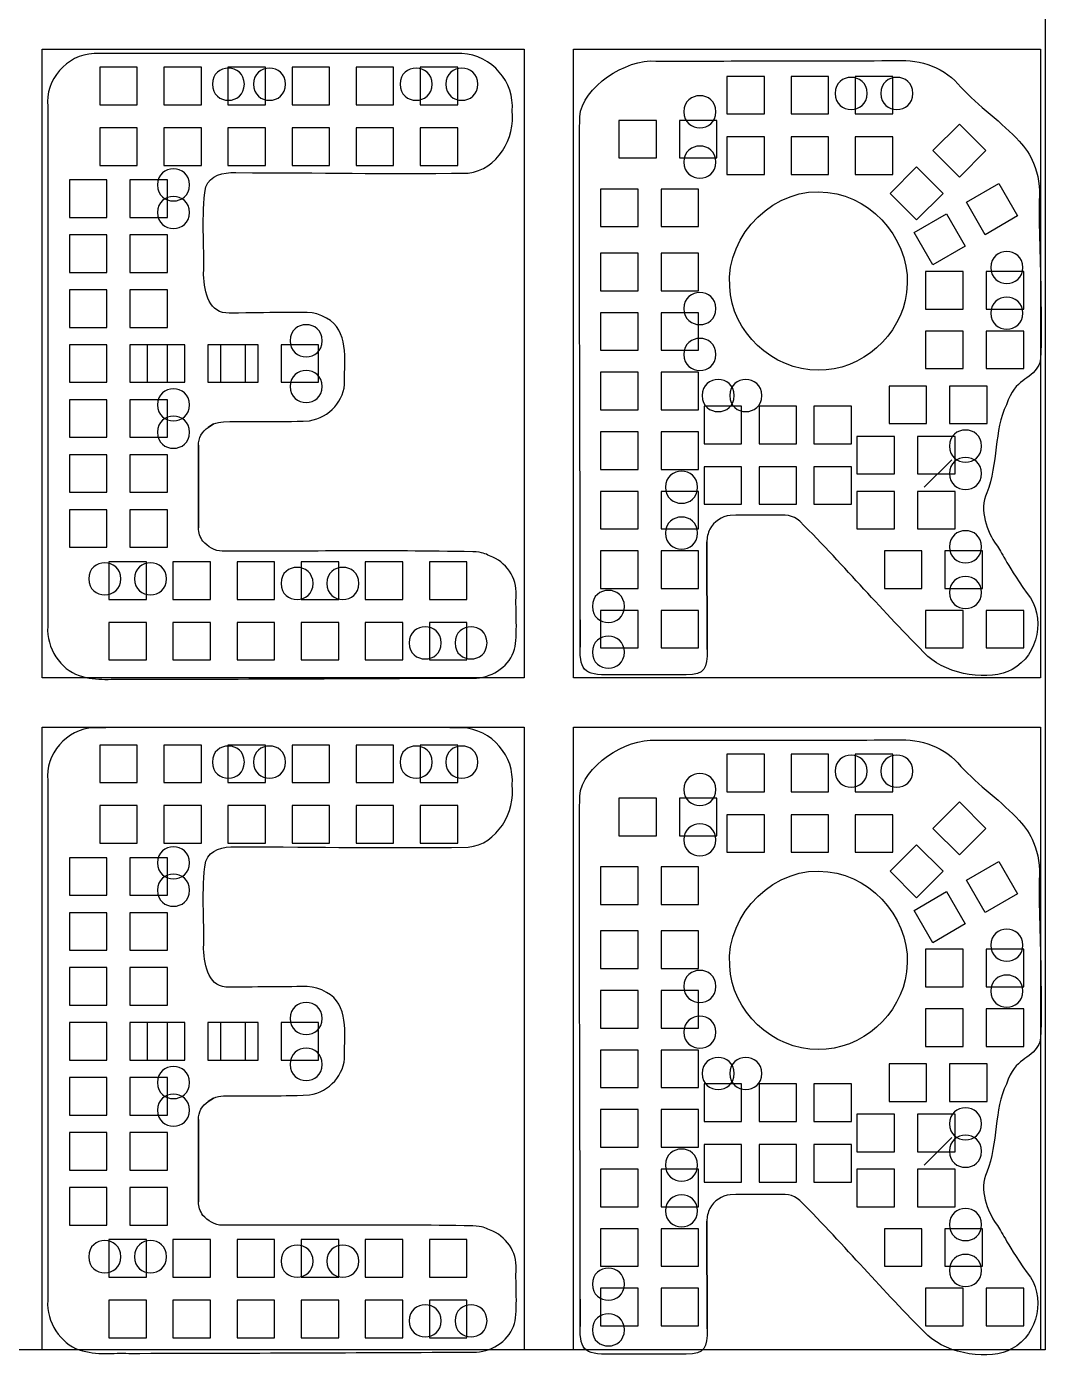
# Model space of a CAD drawing. Extents: x 0 to 1, y 276.29 to 277.32.
# Drawn here: x 0.606 to 0.998, y 276.291 to 276.805 of the extents above; entities that cross this region are included whole.
import ezdxf

# ---------------------------------------------------------------- set-up
doc = ezdxf.new("R2010")
doc.units = 0
for name, color, linetype in [('BoardOutline', 7, 'CONTINUOUS'), ('Letters', 7, 'CONTINUOUS'), ('Outline', 7, 'CONTINUOUS'), ('Soldermask', 7, 'CONTINUOUS')]:
    doc.layers.add(name, color=color, linetype=linetype)

msp = doc.modelspace()

# ---------------------------------------------------------------- linework, layer by layer
at = {"layer": 'BoardOutline', "color": 7}
msp.add_lwpolyline([(0.997937, 276.295556), (0, 276.295556), (0, 277.318611), (0.997937, 277.318611), (0.997937, 276.295556), (0.997937, 276.295556)], close=True, dxfattribs=at)
at = {"layer": 'Letters', "color": 7}
for points in [[(0.876413, 276.705136), (0.876413, 276.705136)], [(0.675513, 276.650857), (0.677486, 276.652175)], [(0.671707, 276.612212), (0.671706, 276.643944)], [(0.86757, 276.606701), (0.867706, 276.565273)], [(0.818764, 276.566186), (0.818765, 276.576722)], [(0.644866, 276.553835), (0.644866, 276.553835)], [(0.876413, 276.443516), (0.876413, 276.443516)], [(0.675513, 276.391222), (0.677486, 276.392549)], [(0.671707, 276.352576), (0.671706, 276.384308)], [(0.86757, 276.345083), (0.867706, 276.303654)], [(0.818764, 276.304568), (0.818765, 276.315102)], [(0.644866, 276.294191), (0.644866, 276.294212)]]:
    msp.add_lwpolyline(points, close=True, dxfattribs=at)
for points in [[(0.631532, 276.794821), (0.620753, 276.794429), (0.612597, 276.78442), (0.613676, 276.774474)], [(0.773186, 276.794821), (0.724216, 276.794924), (0.680502, 276.794924), (0.631532, 276.794821)], [(0.792569, 276.772816), (0.793633, 276.783556), (0.78483, 276.794362), (0.773186, 276.794821)], [(0.818594, 276.770473), (0.819636, 276.782017), (0.836333, 276.792728), (0.847966, 276.791941)], [(0.847966, 276.791941), (0.878904, 276.791945), (0.909843, 276.79195), (0.940769, 276.792108)], [(0.940769, 276.792108), (0.950002, 276.792644), (0.959627, 276.789311), (0.96547, 276.781854)], [(0.96547, 276.781854), (0.971771, 276.774905), (0.98172, 276.76801), (0.987967, 276.761026)], [(0.613676, 276.774474), (0.613676, 276.707731), (0.613676, 276.640988), (0.613676, 276.574206)], [(0.775685, 276.748789), (0.786812, 276.749932), (0.793959, 276.762457), (0.792569, 276.772816)], [(0.818765, 276.576722), (0.818832, 276.640419), (0.818357, 276.706783), (0.818594, 276.770473)], [(0.987967, 276.761026), (0.990126, 276.758483), (0.992236, 276.755807), (0.993397, 276.752643)], [(0.993397, 276.752643), (0.995252, 276.748176), (0.996118, 276.743273), (0.995551, 276.738095)], [(0.674547, 276.743454), (0.676305, 276.747883), (0.681092, 276.749155), (0.686097, 276.748947)], [(0.686097, 276.748947), (0.721238, 276.748926), (0.740553, 276.748377), (0.775685, 276.748789)], [(0.673717, 276.709669), (0.674183, 276.721428), (0.672664, 276.73184), (0.674547, 276.743454)], [(0.876413, 276.705136), (0.87483, 276.725162), (0.894135, 276.744178), (0.914249, 276.741294)], [(0.914249, 276.741294), (0.932485, 276.739429), (0.947227, 276.721023), (0.9445, 276.702773)], [(0.995551, 276.738095), (0.995492, 276.717877), (0.997622, 276.677142), (0.995472, 276.67482)], [(0.683629, 276.694888), (0.675877, 276.694524), (0.674115, 276.702629), (0.673717, 276.709669)], [(0.910445, 276.672879), (0.893026, 276.672722), (0.877057, 276.687655), (0.876413, 276.705136)], [(0.9445, 276.702773), (0.942539, 276.686272), (0.927154, 276.67251), (0.910445, 276.672879)], [(0.705589, 276.69507), (0.695199, 276.69507), (0.694021, 276.694874), (0.683629, 276.694888)], [(0.721103, 276.692883), (0.716189, 276.695988), (0.711174, 276.694932), (0.705589, 276.69507)], [(0.728046, 276.668735), (0.727879, 276.676667), (0.729768, 276.688409), (0.721103, 276.692883)], [(0.995472, 276.67482), (0.991821, 276.668223), (0.98671, 276.670375), (0.982984, 276.659548)], [(0.714575, 276.653392), (0.722231, 276.654625), (0.72815, 276.661189), (0.728046, 276.668735)], [(0.982984, 276.659548), (0.978172, 276.649838), (0.979785, 276.63689), (0.975451, 276.625602)], [(0.677486, 276.652175), (0.678736, 276.652621), (0.680065, 276.652841), (0.681399, 276.652999)], [(0.681399, 276.652999), (0.695001, 276.653284), (0.700997, 276.652745), (0.714575, 276.653392)], [(0.671706, 276.643944), (0.671797, 276.646608), (0.673032, 276.649413), (0.675513, 276.650857)], [(0.975451, 276.625602), (0.972322, 276.619082), (0.975686, 276.610467), (0.979058, 276.605699)], [(0.876573, 276.616942), (0.873279, 276.616606), (0.870316, 276.614566), (0.868755, 276.611652)], [(0.893948, 276.617037), (0.888158, 276.616976), (0.882356, 276.617161), (0.876573, 276.616942)], [(0.903393, 276.614666), (0.900968, 276.617254), (0.897207, 276.617116), (0.893948, 276.617037)], [(0.673434, 276.607001), (0.672387, 276.608516), (0.671726, 276.610276), (0.671707, 276.612212)], [(0.952775, 276.562662), (0.934736, 276.580417), (0.921485, 276.596682), (0.903393, 276.614666)], [(0.680928, 276.603161), (0.677906, 276.603146), (0.675365, 276.604982), (0.673434, 276.607001)], [(0.868755, 276.611652), (0.867914, 276.610162), (0.867657, 276.608348), (0.86757, 276.606701)], [(0.777455, 276.602964), (0.741489, 276.603545), (0.71689, 276.603097), (0.680928, 276.603161)], [(0.783919, 276.601372), (0.78198, 276.602272), (0.781371, 276.602687), (0.777455, 276.602964)], [(0.979058, 276.605699), (0.981598, 276.602216), (0.981943, 276.599948), (0.990959, 276.586884)], [(0.794115, 276.586371), (0.794451, 276.592742), (0.790302, 276.599208), (0.783919, 276.601372)], [(0.793477, 276.565372), (0.79482, 276.570551), (0.793818, 276.581085), (0.794115, 276.586371)], [(0.990959, 276.586884), (0.998363, 276.578097), (0.995455, 276.563137), (0.985209, 276.557639)], [(0.613676, 276.574206), (0.613044, 276.5659), (0.618717, 276.557605), (0.625717, 276.555246)], [(0.833069, 276.555552), (0.82044, 276.555157), (0.818716, 276.556512), (0.818764, 276.566186)], [(0.778821, 276.554286), (0.785476, 276.554766), (0.791739, 276.559146), (0.793477, 276.565372)], [(0.867706, 276.565273), (0.867742, 276.557935), (0.867006, 276.555618), (0.859624, 276.555508)], [(0.985209, 276.557639), (0.976671, 276.552768), (0.960515, 276.555578), (0.952775, 276.562662)], [(0.625717, 276.555246), (0.632717, 276.552875), (0.63897, 276.554202), (0.644866, 276.553835)], [(0.859624, 276.555508), (0.859246, 276.555495), (0.836808, 276.555597), (0.833069, 276.555552)], [(0.644866, 276.553835), (0.690758, 276.553868), (0.73293, 276.554145), (0.778821, 276.554286)], [(0.631532, 276.535176), (0.620753, 276.534781), (0.612597, 276.524773), (0.613676, 276.51483)], [(0.773186, 276.535176), (0.724216, 276.535278), (0.680502, 276.535278), (0.631532, 276.535176)], [(0.792569, 276.513171), (0.793633, 276.523912), (0.78483, 276.534716), (0.773186, 276.535176)], [(0.818594, 276.508853), (0.819636, 276.520396), (0.836333, 276.531109), (0.847966, 276.530319)], [(0.847966, 276.530319), (0.878904, 276.530324), (0.909843, 276.530328), (0.940769, 276.530486)], [(0.940769, 276.530486), (0.950002, 276.531023), (0.959627, 276.527692), (0.96547, 276.520233)], [(0.96547, 276.520233), (0.971771, 276.513285), (0.98172, 276.50639), (0.987967, 276.499405)], [(0.613676, 276.51483), (0.613676, 276.448087), (0.613676, 276.381344), (0.613676, 276.314562)], [(0.775685, 276.489145), (0.786812, 276.490274), (0.793959, 276.502813), (0.792569, 276.513171)], [(0.818765, 276.315102), (0.818832, 276.378798), (0.818358, 276.445162), (0.818594, 276.508853)], [(0.987967, 276.499405), (0.990126, 276.496865), (0.992236, 276.494187), (0.993397, 276.491023)], [(0.674547, 276.483809), (0.676305, 276.488237), (0.681092, 276.489509), (0.686097, 276.489303)], [(0.686097, 276.489303), (0.721238, 276.489282), (0.740553, 276.488739), (0.775685, 276.489145)], [(0.993397, 276.491023), (0.995252, 276.486556), (0.996118, 276.481653), (0.995551, 276.476475)], [(0.673717, 276.450024), (0.674183, 276.461784), (0.672664, 276.472196), (0.674547, 276.483809)], [(0.876413, 276.443516), (0.87483, 276.463542), (0.894135, 276.482558), (0.914249, 276.479674)], [(0.914249, 276.479674), (0.932485, 276.477811), (0.947227, 276.459402), (0.9445, 276.441153)], [(0.995551, 276.476475), (0.995492, 276.456256), (0.997622, 276.415521), (0.995472, 276.413199)], [(0.683629, 276.435244), (0.675877, 276.434877), (0.674115, 276.442986), (0.673717, 276.450024)], [(0.910445, 276.411258), (0.893026, 276.411102), (0.877057, 276.426036), (0.876413, 276.443516)], [(0.9445, 276.441153), (0.942539, 276.424651), (0.927154, 276.41089), (0.910445, 276.411258)], [(0.705589, 276.435427), (0.695199, 276.435427), (0.694021, 276.435231), (0.683629, 276.435244)], [(0.721103, 276.433254), (0.716189, 276.436358), (0.711174, 276.435314), (0.705589, 276.435427)], [(0.728046, 276.409107), (0.727879, 276.41704), (0.729768, 276.428781), (0.721103, 276.433254)], [(0.995472, 276.413199), (0.991821, 276.406603), (0.98671, 276.408754), (0.982984, 276.397928)], [(0.714575, 276.393762), (0.722231, 276.395004), (0.72815, 276.40156), (0.728046, 276.409107)], [(0.982984, 276.397928), (0.978172, 276.388219), (0.979785, 276.375271), (0.975451, 276.363982)], [(0.671706, 276.384308), (0.671797, 276.386961), (0.673032, 276.389777), (0.675513, 276.391222)], [(0.677486, 276.392549), (0.678736, 276.393), (0.680065, 276.393226), (0.681399, 276.393367)], [(0.681399, 276.393367), (0.695001, 276.39365), (0.700997, 276.393113), (0.714575, 276.393762)], [(0.975451, 276.363982), (0.972322, 276.357462), (0.975686, 276.348846), (0.979058, 276.344079)], [(0.876573, 276.355322), (0.873279, 276.354984), (0.870316, 276.352952), (0.868755, 276.350033)], [(0.893948, 276.355417), (0.888158, 276.355356), (0.882356, 276.355541), (0.876573, 276.355322)], [(0.903393, 276.353046), (0.900968, 276.355643), (0.897207, 276.355502), (0.893948, 276.355417)], [(0.673434, 276.347366), (0.672387, 276.34889), (0.671726, 276.350643), (0.671707, 276.352576)], [(0.868755, 276.350033), (0.867914, 276.348538), (0.867657, 276.346729), (0.86757, 276.345083)], [(0.952775, 276.301042), (0.934736, 276.318797), (0.921485, 276.335062), (0.903393, 276.353046)], [(0.680928, 276.343528), (0.677906, 276.343512), (0.675365, 276.345334), (0.673434, 276.347366)], [(0.777455, 276.34333), (0.741489, 276.343923), (0.71689, 276.343463), (0.680928, 276.343528)], [(0.783919, 276.34175), (0.78198, 276.342653), (0.781371, 276.343076), (0.777455, 276.34333)], [(0.794115, 276.32675), (0.794451, 276.333119), (0.790302, 276.339585), (0.783919, 276.34175)], [(0.979058, 276.344079), (0.981598, 276.340597), (0.981943, 276.338328), (0.990959, 276.325264)], [(0.793477, 276.305749), (0.79482, 276.310928), (0.793818, 276.321464), (0.794115, 276.32675)], [(0.990959, 276.325264), (0.998363, 276.316478), (0.995455, 276.301517), (0.985209, 276.296019)], [(0.613676, 276.314562), (0.613044, 276.306256), (0.618717, 276.297961), (0.625717, 276.295602)], [(0.778821, 276.294664), (0.785476, 276.295144), (0.791739, 276.299524), (0.793477, 276.305749)], [(0.833069, 276.293934), (0.82044, 276.293539), (0.818716, 276.294894), (0.818764, 276.304568)], [(0.867706, 276.303654), (0.867742, 276.296317), (0.867006, 276.294), (0.859624, 276.29389)], [(0.985209, 276.296019), (0.976671, 276.291148), (0.960515, 276.293958), (0.952775, 276.301042)], [(0.625717, 276.295602), (0.632717, 276.293231), (0.63897, 276.294558), (0.644866, 276.294191)], [(0.644866, 276.294212), (0.690758, 276.294245), (0.73293, 276.294523), (0.778821, 276.294664)], [(0.859624, 276.29389), (0.859246, 276.293877), (0.836808, 276.293979), (0.833069, 276.293934)]]:
    msp.add_open_spline(points, degree=3, dxfattribs=at)
at = {"layer": 'Outline', "color": 7}
for points in [[(0.797272, 276.554351), (0.611573, 276.554351), (0.611573, 276.796503), (0.797272, 276.796503), (0.797272, 276.554351), (0.797272, 276.554351)], [(0.996107, 276.554351), (0.816181, 276.554351), (0.816181, 276.796503), (0.996107, 276.796503), (0.996107, 276.554351), (0.996107, 276.554351)], [(0.797272, 276.295556), (0.611573, 276.295556), (0.611573, 276.535442), (0.797272, 276.535442), (0.797272, 276.295556), (0.797272, 276.295556)], [(0.996107, 276.295556), (0.816181, 276.295556), (0.816181, 276.535442), (0.996107, 276.535442), (0.996107, 276.295556), (0.996107, 276.295556)]]:
    msp.add_lwpolyline(points, close=True, dxfattribs=at)
at = {"layer": 'Soldermask', "color": 1}
for points in [[(0.611573, 276.554351), (0.611573, 276.796488), (0.797272, 276.796488), (0.797272, 276.554351), (0.611573, 276.554351)], [(0.816181, 276.554351), (0.816181, 276.796488), (0.996107, 276.796488), (0.996107, 276.554351), (0.816181, 276.554351)], [(0.951367, 276.627785), (0.961947, 276.638366)], [(0.611573, 276.295556), (0.611573, 276.535441), (0.797272, 276.535441), (0.797272, 276.295556), (0.611573, 276.295556)], [(0.816181, 276.295556), (0.816181, 276.535441), (0.996107, 276.535441), (0.996107, 276.295556), (0.816181, 276.295556)], [(0.951367, 276.366724), (0.961947, 276.377304)]]:
    msp.add_lwpolyline(points, dxfattribs=at)
at = {"layer": 'Soldermask', "color": 7}
for points in [[(0.633699, 276.775097), (0.648153, 276.775097), (0.648153, 276.789552), (0.633699, 276.789552), (0.633699, 276.775097)], [(0.658396, 276.775097), (0.67285, 276.775097), (0.67285, 276.789552), (0.658396, 276.789552), (0.658396, 276.775097)], [(0.683094, 276.775097), (0.697548, 276.775097), (0.697548, 276.789552), (0.683094, 276.789552), (0.683094, 276.775097)], [(0.707791, 276.775097), (0.722245, 276.775097), (0.722245, 276.789552), (0.707791, 276.789552), (0.707791, 276.775097)], [(0.732473, 276.775097), (0.746927, 276.775097), (0.746927, 276.789552), (0.732473, 276.789552), (0.732473, 276.775097)], [(0.757171, 276.775097), (0.771625, 276.775097), (0.771625, 276.789552), (0.757171, 276.789552), (0.757171, 276.775097)], [(0.875345, 276.771576), (0.889799, 276.771576), (0.889799, 276.78603), (0.875345, 276.78603), (0.875345, 276.771576)], [(0.900027, 276.771576), (0.914482, 276.771576), (0.914482, 276.78603), (0.900027, 276.78603), (0.900027, 276.771576)], [(0.924725, 276.771576), (0.939179, 276.771576), (0.939179, 276.78603), (0.924725, 276.78603), (0.924725, 276.771576)], [(0.633699, 276.751763), (0.648153, 276.751763), (0.648153, 276.766217), (0.633699, 276.766217), (0.633699, 276.751763)], [(0.658396, 276.751763), (0.67285, 276.751763), (0.67285, 276.766217), (0.658396, 276.766217), (0.658396, 276.751763)], [(0.683094, 276.751763), (0.697548, 276.751763), (0.697548, 276.766217), (0.683094, 276.766217), (0.683094, 276.751763)], [(0.707791, 276.751763), (0.722245, 276.751763), (0.722245, 276.766217), (0.707791, 276.766217), (0.707791, 276.751763)], [(0.732473, 276.751763), (0.746927, 276.751763), (0.746927, 276.766217), (0.732473, 276.766217), (0.732473, 276.751763)], [(0.757171, 276.751763), (0.771625, 276.751763), (0.771625, 276.766217), (0.757171, 276.766217), (0.757171, 276.751763)], [(0.833683, 276.754611), (0.848137, 276.754611), (0.848137, 276.769065), (0.833683, 276.769065), (0.833683, 276.754611)], [(0.857017, 276.754611), (0.871471, 276.754611), (0.871471, 276.769065), (0.857017, 276.769065), (0.857017, 276.754611)], [(0.964887, 276.747215), (0.954674, 276.757428), (0.964887, 276.767656), (0.9751, 276.757428), (0.964887, 276.747215)], [(0.875345, 276.748226), (0.889799, 276.748226), (0.889799, 276.76268), (0.875345, 276.76268), (0.875345, 276.748226)], [(0.900027, 276.748226), (0.914482, 276.748226), (0.914482, 276.76268), (0.900027, 276.76268), (0.900027, 276.748226)], [(0.924725, 276.748226), (0.939179, 276.748226), (0.939179, 276.76268), (0.924725, 276.76268), (0.924725, 276.748226)], [(0.948412, 276.73074), (0.938184, 276.740953), (0.948412, 276.751166), (0.958625, 276.740953), (0.948412, 276.73074)], [(0.622016, 276.731689), (0.63647, 276.731689), (0.63647, 276.746143), (0.622016, 276.746143), (0.622016, 276.731689)], [(0.645351, 276.731689), (0.659805, 276.731689), (0.659805, 276.746143), (0.645351, 276.746143), (0.645351, 276.731689)], [(0.826624, 276.728168), (0.841078, 276.728168), (0.841078, 276.742622), (0.826624, 276.742622), (0.826624, 276.728168)], [(0.849974, 276.728168), (0.864428, 276.728168), (0.864428, 276.742622), (0.849974, 276.742622), (0.849974, 276.728168)], [(0.974855, 276.725059), (0.967628, 276.737538), (0.980107, 276.744765), (0.987319, 276.732286), (0.974855, 276.725059)], [(0.954644, 276.713407), (0.947417, 276.725886), (0.959896, 276.733113), (0.967123, 276.720634), (0.954644, 276.713407)], [(0.622016, 276.710529), (0.63647, 276.710529), (0.63647, 276.724983), (0.622016, 276.724983), (0.622016, 276.710529)], [(0.645351, 276.710529), (0.659805, 276.710529), (0.659805, 276.724983), (0.645351, 276.724983), (0.645351, 276.710529)], [(0.826624, 276.70347), (0.841078, 276.70347), (0.841078, 276.717924), (0.826624, 276.717924), (0.826624, 276.70347)], [(0.849974, 276.70347), (0.864428, 276.70347), (0.864428, 276.717924), (0.849974, 276.717924), (0.849974, 276.70347)], [(0.951872, 276.696411), (0.966326, 276.696411), (0.966326, 276.710866), (0.951872, 276.710866), (0.951872, 276.696411)], [(0.975222, 276.696411), (0.989677, 276.696411), (0.989677, 276.710866), (0.975222, 276.710866), (0.975222, 276.696411)], [(0.622016, 276.689368), (0.63647, 276.689368), (0.63647, 276.703822), (0.622016, 276.703822), (0.622016, 276.689368)], [(0.645351, 276.689368), (0.659805, 276.689368), (0.659805, 276.703822), (0.645351, 276.703822), (0.645351, 276.689368)], [(0.826624, 276.680533), (0.841078, 276.680533), (0.841078, 276.694988), (0.826624, 276.694988), (0.826624, 276.680533)], [(0.849974, 276.680533), (0.864428, 276.680533), (0.864428, 276.694988), (0.849974, 276.694988), (0.849974, 276.680533)], [(0.951872, 276.673475), (0.966326, 276.673475), (0.966326, 276.687929), (0.951872, 276.687929), (0.951872, 276.673475)], [(0.975222, 276.673475), (0.989677, 276.673475), (0.989677, 276.687929), (0.975222, 276.687929), (0.975222, 276.673475)], [(0.622016, 276.668192), (0.63647, 276.668192), (0.63647, 276.682646), (0.622016, 276.682646), (0.622016, 276.668192)], [(0.645351, 276.668192), (0.659805, 276.668192), (0.659805, 276.682646), (0.645351, 276.682646), (0.645351, 276.668192)], [(0.652011, 276.668192), (0.666465, 276.668192), (0.666465, 276.682646), (0.652011, 276.682646), (0.652011, 276.668192)], [(0.675361, 276.668192), (0.689815, 276.668192), (0.689815, 276.682646), (0.675361, 276.682646), (0.675361, 276.668192)], [(0.680246, 276.668192), (0.6947, 276.668192), (0.6947, 276.682646), (0.680246, 276.682646), (0.680246, 276.668192)], [(0.70358, 276.668192), (0.718035, 276.668192), (0.718035, 276.682646), (0.70358, 276.682646), (0.70358, 276.668192)], [(0.826624, 276.657612), (0.841078, 276.657612), (0.841078, 276.672066), (0.826624, 276.672066), (0.826624, 276.657612)], [(0.849974, 276.657612), (0.864428, 276.657612), (0.864428, 276.672066), (0.849974, 276.672066), (0.849974, 276.657612)], [(0.93777, 276.652299), (0.952224, 276.652299), (0.952224, 276.666753), (0.93777, 276.666753), (0.93777, 276.652299)], [(0.961105, 276.652299), (0.975559, 276.652299), (0.975559, 276.666753), (0.961105, 276.666753), (0.961105, 276.652299)], [(0.622016, 276.647032), (0.63647, 276.647032), (0.63647, 276.661486), (0.622016, 276.661486), (0.622016, 276.647032)], [(0.645351, 276.647032), (0.659805, 276.647032), (0.659805, 276.661486), (0.645351, 276.661486), (0.645351, 276.647032)], [(0.866541, 276.644567), (0.880995, 276.644567), (0.880995, 276.659021), (0.866541, 276.659021), (0.866541, 276.644567)], [(0.887702, 276.644567), (0.902156, 276.644567), (0.902156, 276.659021), (0.887702, 276.659021), (0.887702, 276.644567)], [(0.908862, 276.644567), (0.923316, 276.644567), (0.923316, 276.659021), (0.908862, 276.659021), (0.908862, 276.644567)], [(0.826624, 276.63466), (0.841078, 276.63466), (0.841078, 276.649114), (0.826624, 276.649114), (0.826624, 276.63466)], [(0.849974, 276.63466), (0.864428, 276.63466), (0.864428, 276.649114), (0.849974, 276.649114), (0.849974, 276.63466)], [(0.925399, 276.632915), (0.939853, 276.632915), (0.939853, 276.647369), (0.925399, 276.647369), (0.925399, 276.632915)], [(0.948749, 276.632915), (0.963203, 276.632915), (0.963203, 276.647369), (0.948749, 276.647369), (0.948749, 276.632915)], [(0.622016, 276.625856), (0.63647, 276.625856), (0.63647, 276.64031), (0.622016, 276.64031), (0.622016, 276.625856)], [(0.645351, 276.625856), (0.659805, 276.625856), (0.659805, 276.64031), (0.645351, 276.64031), (0.645351, 276.625856)], [(0.866541, 276.621232), (0.880995, 276.621232), (0.880995, 276.635686), (0.866541, 276.635686), (0.866541, 276.621232)], [(0.887702, 276.621232), (0.902156, 276.621232), (0.902156, 276.635686), (0.887702, 276.635686), (0.887702, 276.621232)], [(0.908862, 276.621232), (0.923316, 276.621232), (0.923316, 276.635686), (0.908862, 276.635686), (0.908862, 276.621232)], [(0.826624, 276.611754), (0.841078, 276.611754), (0.841078, 276.626208), (0.826624, 276.626208), (0.826624, 276.611754)], [(0.849974, 276.611754), (0.864428, 276.611754), (0.864428, 276.626208), (0.849974, 276.626208), (0.849974, 276.611754)], [(0.925399, 276.611754), (0.939853, 276.611754), (0.939853, 276.626208), (0.925399, 276.626208), (0.925399, 276.611754)], [(0.948749, 276.611754), (0.963203, 276.611754), (0.963203, 276.626208), (0.948749, 276.626208), (0.948749, 276.611754)], [(0.622016, 276.604695), (0.63647, 276.604695), (0.63647, 276.619149), (0.622016, 276.619149), (0.622016, 276.604695)], [(0.645351, 276.604695), (0.659805, 276.604695), (0.659805, 276.619149), (0.645351, 276.619149), (0.645351, 276.604695)], [(0.826624, 276.588802), (0.841078, 276.588802), (0.841078, 276.603256), (0.826624, 276.603256), (0.826624, 276.588802)], [(0.849974, 276.588802), (0.864428, 276.588802), (0.864428, 276.603256), (0.849974, 276.603256), (0.849974, 276.588802)], [(0.935994, 276.588802), (0.950448, 276.588802), (0.950448, 276.603256), (0.935994, 276.603256), (0.935994, 276.588802)], [(0.959329, 276.588802), (0.973783, 276.588802), (0.973783, 276.603256), (0.959329, 276.603256), (0.959329, 276.588802)], [(0.637236, 276.584607), (0.65169, 276.584607), (0.65169, 276.599061), (0.637236, 276.599061), (0.637236, 276.584607)], [(0.661918, 276.584607), (0.676372, 276.584607), (0.676372, 276.599061), (0.661918, 276.599061), (0.661918, 276.584607)], [(0.686615, 276.584607), (0.701069, 276.584607), (0.701069, 276.599061), (0.686615, 276.599061), (0.686615, 276.584607)], [(0.711313, 276.584607), (0.725767, 276.584607), (0.725767, 276.599061), (0.711313, 276.599061), (0.711313, 276.584607)], [(0.73601, 276.584607), (0.750464, 276.584607), (0.750464, 276.599061), (0.73601, 276.599061), (0.73601, 276.584607)], [(0.760708, 276.584607), (0.775162, 276.584607), (0.775162, 276.599061), (0.760708, 276.599061), (0.760708, 276.584607)], [(0.826624, 276.565896), (0.841078, 276.565896), (0.841078, 276.58035), (0.826624, 276.58035), (0.826624, 276.565896)], [(0.849974, 276.565896), (0.864428, 276.565896), (0.864428, 276.58035), (0.849974, 276.58035), (0.849974, 276.565896)], [(0.951872, 276.565896), (0.966326, 276.565896), (0.966326, 276.58035), (0.951872, 276.58035), (0.951872, 276.565896)], [(0.975222, 276.565896), (0.989677, 276.565896), (0.989677, 276.58035), (0.975222, 276.58035), (0.975222, 276.565896)], [(0.637236, 276.561257), (0.65169, 276.561257), (0.65169, 276.575711), (0.637236, 276.575711), (0.637236, 276.561257)], [(0.661918, 276.561257), (0.676372, 276.561257), (0.676372, 276.575711), (0.661918, 276.575711), (0.661918, 276.561257)], [(0.686615, 276.561257), (0.701069, 276.561257), (0.701069, 276.575711), (0.686615, 276.575711), (0.686615, 276.561257)], [(0.711313, 276.561257), (0.725767, 276.561257), (0.725767, 276.575711), (0.711313, 276.575711), (0.711313, 276.561257)], [(0.73601, 276.561257), (0.750464, 276.561257), (0.750464, 276.575711), (0.73601, 276.575711), (0.73601, 276.561257)], [(0.760708, 276.561257), (0.775162, 276.561257), (0.775162, 276.575711), (0.760708, 276.575711), (0.760708, 276.561257)], [(0.633699, 276.514051), (0.648153, 276.514051), (0.648153, 276.528505), (0.633699, 276.528505), (0.633699, 276.514051)], [(0.658396, 276.514051), (0.67285, 276.514051), (0.67285, 276.528505), (0.658396, 276.528505), (0.658396, 276.514051)], [(0.683094, 276.514051), (0.697548, 276.514051), (0.697548, 276.528505), (0.683094, 276.528505), (0.683094, 276.514051)], [(0.707791, 276.514051), (0.722245, 276.514051), (0.722245, 276.528505), (0.707791, 276.528505), (0.707791, 276.514051)], [(0.732473, 276.514051), (0.746927, 276.514051), (0.746927, 276.528505), (0.732473, 276.528505), (0.732473, 276.514051)], [(0.757171, 276.514051), (0.771625, 276.514051), (0.771625, 276.528505), (0.757171, 276.528505), (0.757171, 276.514051)], [(0.875345, 276.510514), (0.889799, 276.510514), (0.889799, 276.524968), (0.875345, 276.524968), (0.875345, 276.510514)], [(0.900027, 276.510514), (0.914482, 276.510514), (0.914482, 276.524968), (0.900027, 276.524968), (0.900027, 276.510514)], [(0.924725, 276.510514), (0.939179, 276.510514), (0.939179, 276.524968), (0.924725, 276.524968), (0.924725, 276.510514)], [(0.633699, 276.490701), (0.648153, 276.490701), (0.648153, 276.505155), (0.633699, 276.505155), (0.633699, 276.490701)], [(0.658396, 276.490701), (0.67285, 276.490701), (0.67285, 276.505155), (0.658396, 276.505155), (0.658396, 276.490701)], [(0.683094, 276.490701), (0.697548, 276.490701), (0.697548, 276.505155), (0.683094, 276.505155), (0.683094, 276.490701)], [(0.707791, 276.490701), (0.722245, 276.490701), (0.722245, 276.505155), (0.707791, 276.505155), (0.707791, 276.490701)], [(0.732473, 276.490701), (0.746927, 276.490701), (0.746927, 276.505155), (0.732473, 276.505155), (0.732473, 276.490701)], [(0.757171, 276.490701), (0.771625, 276.490701), (0.771625, 276.505155), (0.757171, 276.505155), (0.757171, 276.490701)], [(0.833683, 276.493549), (0.848137, 276.493549), (0.848137, 276.508003), (0.833683, 276.508003), (0.833683, 276.493549)], [(0.857017, 276.493549), (0.871471, 276.493549), (0.871471, 276.508003), (0.857017, 276.508003), (0.857017, 276.493549)], [(0.964887, 276.486169), (0.954674, 276.496382), (0.964887, 276.506594), (0.9751, 276.496382), (0.964887, 276.486169)], [(0.875345, 276.487179), (0.889799, 276.487179), (0.889799, 276.501633), (0.875345, 276.501633), (0.875345, 276.487179)], [(0.900027, 276.487179), (0.914482, 276.487179), (0.914482, 276.501633), (0.900027, 276.501633), (0.900027, 276.487179)], [(0.924725, 276.487179), (0.939179, 276.487179), (0.939179, 276.501633), (0.924725, 276.501633), (0.924725, 276.487179)], [(0.948412, 276.469678), (0.938184, 276.479891), (0.948412, 276.490119), (0.958625, 276.479891), (0.948412, 276.469678)], [(0.622016, 276.470643), (0.63647, 276.470643), (0.63647, 276.485097), (0.622016, 276.485097), (0.622016, 276.470643)], [(0.645351, 276.470643), (0.659805, 276.470643), (0.659805, 276.485097), (0.645351, 276.485097), (0.645351, 276.470643)], [(0.974855, 276.464013), (0.967628, 276.476477), (0.980107, 276.483704), (0.987319, 276.471225), (0.974855, 276.464013)], [(0.826624, 276.467106), (0.841078, 276.467106), (0.841078, 276.48156), (0.826624, 276.48156), (0.826624, 276.467106)], [(0.849974, 276.467106), (0.864428, 276.467106), (0.864428, 276.48156), (0.849974, 276.48156), (0.849974, 276.467106)], [(0.954644, 276.452346), (0.947417, 276.464824), (0.959896, 276.472052), (0.967123, 276.459573), (0.954644, 276.452346)], [(0.622016, 276.449467), (0.63647, 276.449467), (0.63647, 276.463921), (0.622016, 276.463921), (0.622016, 276.449467)], [(0.645351, 276.449467), (0.659805, 276.449467), (0.659805, 276.463921), (0.645351, 276.463921), (0.645351, 276.449467)], [(0.826624, 276.442424), (0.841078, 276.442424), (0.841078, 276.456878), (0.826624, 276.456878), (0.826624, 276.442424)], [(0.849974, 276.442424), (0.864428, 276.442424), (0.864428, 276.456878), (0.849974, 276.456878), (0.849974, 276.442424)], [(0.951872, 276.435365), (0.966326, 276.435365), (0.966326, 276.449819), (0.951872, 276.449819), (0.951872, 276.435365)], [(0.975222, 276.435365), (0.989677, 276.435365), (0.989677, 276.449819), (0.975222, 276.449819), (0.975222, 276.435365)], [(0.622016, 276.428306), (0.63647, 276.428306), (0.63647, 276.442761), (0.622016, 276.442761), (0.622016, 276.428306)], [(0.645351, 276.428306), (0.659805, 276.428306), (0.659805, 276.442761), (0.645351, 276.442761), (0.645351, 276.428306)], [(0.826624, 276.419472), (0.841078, 276.419472), (0.841078, 276.433926), (0.826624, 276.433926), (0.826624, 276.419472)], [(0.849974, 276.419472), (0.864428, 276.419472), (0.864428, 276.433926), (0.849974, 276.433926), (0.849974, 276.419472)], [(0.951872, 276.412413), (0.966326, 276.412413), (0.966326, 276.426867), (0.951872, 276.426867), (0.951872, 276.412413)], [(0.975222, 276.412413), (0.989677, 276.412413), (0.989677, 276.426867), (0.975222, 276.426867), (0.975222, 276.412413)], [(0.622016, 276.407146), (0.63647, 276.407146), (0.63647, 276.4216), (0.622016, 276.4216), (0.622016, 276.407146)], [(0.645351, 276.407146), (0.659805, 276.407146), (0.659805, 276.4216), (0.645351, 276.4216), (0.645351, 276.407146)], [(0.652011, 276.407146), (0.666465, 276.407146), (0.666465, 276.4216), (0.652011, 276.4216), (0.652011, 276.407146)], [(0.675361, 276.407146), (0.689815, 276.407146), (0.689815, 276.4216), (0.675361, 276.4216), (0.675361, 276.407146)], [(0.680246, 276.407146), (0.6947, 276.407146), (0.6947, 276.4216), (0.680246, 276.4216), (0.680246, 276.407146)], [(0.70358, 276.407146), (0.718035, 276.407146), (0.718035, 276.4216), (0.70358, 276.4216), (0.70358, 276.407146)], [(0.826624, 276.39655), (0.841078, 276.39655), (0.841078, 276.411004), (0.826624, 276.411004), (0.826624, 276.39655)], [(0.849974, 276.39655), (0.864428, 276.39655), (0.864428, 276.411004), (0.849974, 276.411004), (0.849974, 276.39655)], [(0.93777, 276.391253), (0.952224, 276.391253), (0.952224, 276.405707), (0.93777, 276.405707), (0.93777, 276.391253)], [(0.961105, 276.391253), (0.975559, 276.391253), (0.975559, 276.405707), (0.961105, 276.405707), (0.961105, 276.391253)], [(0.622016, 276.38597), (0.63647, 276.38597), (0.63647, 276.400424), (0.622016, 276.400424), (0.622016, 276.38597)], [(0.645351, 276.38597), (0.659805, 276.38597), (0.659805, 276.400424), (0.645351, 276.400424), (0.645351, 276.38597)], [(0.866541, 276.38352), (0.880995, 276.38352), (0.880995, 276.397974), (0.866541, 276.397974), (0.866541, 276.38352)], [(0.887702, 276.38352), (0.902156, 276.38352), (0.902156, 276.397974), (0.887702, 276.397974), (0.887702, 276.38352)], [(0.908862, 276.38352), (0.923316, 276.38352), (0.923316, 276.397974), (0.908862, 276.397974), (0.908862, 276.38352)], [(0.826624, 276.373614), (0.841078, 276.373614), (0.841078, 276.388068), (0.826624, 276.388068), (0.826624, 276.373614)], [(0.849974, 276.373614), (0.864428, 276.373614), (0.864428, 276.388068), (0.849974, 276.388068), (0.849974, 276.373614)], [(0.925399, 276.371868), (0.939853, 276.371868), (0.939853, 276.386322), (0.925399, 276.386322), (0.925399, 276.371868)], [(0.948749, 276.371868), (0.963203, 276.371868), (0.963203, 276.386322), (0.948749, 276.386322), (0.948749, 276.371868)], [(0.622016, 276.36481), (0.63647, 276.36481), (0.63647, 276.379264), (0.622016, 276.379264), (0.622016, 276.36481)], [(0.645351, 276.36481), (0.659805, 276.36481), (0.659805, 276.379264), (0.645351, 276.379264), (0.645351, 276.36481)], [(0.866541, 276.36017), (0.880995, 276.36017), (0.880995, 276.374624), (0.866541, 276.374624), (0.866541, 276.36017)], [(0.887702, 276.36017), (0.902156, 276.36017), (0.902156, 276.374624), (0.887702, 276.374624), (0.887702, 276.36017)], [(0.908862, 276.36017), (0.923316, 276.36017), (0.923316, 276.374624), (0.908862, 276.374624), (0.908862, 276.36017)], [(0.826624, 276.350692), (0.841078, 276.350692), (0.841078, 276.365146), (0.826624, 276.365146), (0.826624, 276.350692)], [(0.849974, 276.350692), (0.864428, 276.350692), (0.864428, 276.365146), (0.849974, 276.365146), (0.849974, 276.350692)], [(0.925399, 276.350692), (0.939853, 276.350692), (0.939853, 276.365146), (0.925399, 276.365146), (0.925399, 276.350692)], [(0.948749, 276.350692), (0.963203, 276.350692), (0.963203, 276.365146), (0.948749, 276.365146), (0.948749, 276.350692)], [(0.622016, 276.343634), (0.63647, 276.343634), (0.63647, 276.358088), (0.622016, 276.358088), (0.622016, 276.343634)], [(0.645351, 276.343634), (0.659805, 276.343634), (0.659805, 276.358088), (0.645351, 276.358088), (0.645351, 276.343634)], [(0.826624, 276.327756), (0.841078, 276.327756), (0.841078, 276.34221), (0.826624, 276.34221), (0.826624, 276.327756)], [(0.849974, 276.327756), (0.864428, 276.327756), (0.864428, 276.34221), (0.849974, 276.34221), (0.849974, 276.327756)], [(0.935994, 276.327756), (0.950448, 276.327756), (0.950448, 276.34221), (0.935994, 276.34221), (0.935994, 276.327756)], [(0.959329, 276.327756), (0.973783, 276.327756), (0.973783, 276.34221), (0.959329, 276.34221), (0.959329, 276.327756)], [(0.637236, 276.323545), (0.65169, 276.323545), (0.65169, 276.337999), (0.637236, 276.337999), (0.637236, 276.323545)], [(0.661918, 276.323545), (0.676372, 276.323545), (0.676372, 276.337999), (0.661918, 276.337999), (0.661918, 276.323545)], [(0.686615, 276.323545), (0.701069, 276.323545), (0.701069, 276.337999), (0.686615, 276.337999), (0.686615, 276.323545)], [(0.711313, 276.323545), (0.725767, 276.323545), (0.725767, 276.337999), (0.711313, 276.337999), (0.711313, 276.323545)], [(0.73601, 276.323545), (0.750464, 276.323545), (0.750464, 276.337999), (0.73601, 276.337999), (0.73601, 276.323545)], [(0.760708, 276.323545), (0.775162, 276.323545), (0.775162, 276.337999), (0.760708, 276.337999), (0.760708, 276.323545)], [(0.826624, 276.304834), (0.841078, 276.304834), (0.841078, 276.319288), (0.826624, 276.319288), (0.826624, 276.304834)], [(0.849974, 276.304834), (0.864428, 276.304834), (0.864428, 276.319288), (0.849974, 276.319288), (0.849974, 276.304834)], [(0.951872, 276.304834), (0.966326, 276.304834), (0.966326, 276.319288), (0.951872, 276.319288), (0.951872, 276.304834)], [(0.975222, 276.304834), (0.989677, 276.304834), (0.989677, 276.319288), (0.975222, 276.319288), (0.975222, 276.304834)], [(0.637236, 276.30021), (0.65169, 276.30021), (0.65169, 276.314664), (0.637236, 276.314664), (0.637236, 276.30021)], [(0.661918, 276.30021), (0.676372, 276.30021), (0.676372, 276.314664), (0.661918, 276.314664), (0.661918, 276.30021)], [(0.686615, 276.30021), (0.701069, 276.30021), (0.701069, 276.314664), (0.686615, 276.314664), (0.686615, 276.30021)], [(0.711313, 276.30021), (0.725767, 276.30021), (0.725767, 276.314664), (0.711313, 276.314664), (0.711313, 276.30021)], [(0.73601, 276.30021), (0.750464, 276.30021), (0.750464, 276.314664), (0.73601, 276.314664), (0.73601, 276.30021)], [(0.760708, 276.30021), (0.775162, 276.30021), (0.775162, 276.314664), (0.760708, 276.314664), (0.760708, 276.30021)]]:
    msp.add_lwpolyline(points, close=True, dxfattribs=at)
for points in [[(0.689417, 276.782998), (0.689417, 276.791221), (0.677091, 276.791221), (0.677091, 276.782998)], [(0.70528, 276.782998), (0.70528, 276.791221), (0.692954, 276.791221), (0.692954, 276.782998)], [(0.761734, 276.782998), (0.761734, 276.791221), (0.749393, 276.791221), (0.749393, 276.782998)], [(0.779373, 276.782998), (0.779373, 276.791221), (0.767031, 276.791221), (0.767031, 276.782998)], [(0.929318, 276.779477), (0.929318, 276.787699), (0.916977, 276.787699), (0.916977, 276.779477)], [(0.946957, 276.779477), (0.946957, 276.787699), (0.934616, 276.787699), (0.934616, 276.779477)], [(0.677091, 276.782998), (0.677091, 276.774776), (0.689417, 276.774776), (0.689417, 276.782998)], [(0.692954, 276.782998), (0.692954, 276.774776), (0.70528, 276.774776), (0.70528, 276.782998)], [(0.749393, 276.782998), (0.749393, 276.774776), (0.761734, 276.774776), (0.761734, 276.782998)], [(0.767031, 276.782998), (0.767031, 276.774776), (0.779373, 276.774776), (0.779373, 276.782998)], [(0.871089, 276.772418), (0.871089, 276.78064), (0.858763, 276.78064), (0.858763, 276.772418)], [(0.916977, 276.779477), (0.916977, 276.771254), (0.929318, 276.771254), (0.929318, 276.779477)], [(0.934616, 276.779477), (0.934616, 276.771254), (0.946957, 276.771254), (0.946957, 276.779477)], [(0.858763, 276.772418), (0.858763, 276.764196), (0.871089, 276.764196), (0.871089, 276.772418)], [(0.871089, 276.753034), (0.871089, 276.761256), (0.858763, 276.761256), (0.858763, 276.753034)], [(0.668257, 276.744199), (0.668257, 276.752421), (0.655931, 276.752421), (0.655931, 276.744199)], [(0.858763, 276.753034), (0.858763, 276.744811), (0.871089, 276.744811), (0.871089, 276.753034)], [(0.655931, 276.744199), (0.655931, 276.735976), (0.668257, 276.735976), (0.668257, 276.744199)], [(0.668257, 276.733619), (0.668257, 276.741841), (0.655931, 276.741841), (0.655931, 276.733619)], [(0.655931, 276.733619), (0.655931, 276.725396), (0.668257, 276.725396), (0.668257, 276.733619)], [(0.989278, 276.712443), (0.989278, 276.720665), (0.976953, 276.720665), (0.976953, 276.712443)], [(0.976953, 276.712443), (0.976953, 276.70422), (0.989278, 276.70422), (0.989278, 276.712443)], [(0.871089, 276.69658), (0.871089, 276.704802), (0.858763, 276.704802), (0.858763, 276.69658)], [(0.989278, 276.694804), (0.989278, 276.703026), (0.976953, 276.703026), (0.976953, 276.694804)], [(0.858763, 276.69658), (0.858763, 276.688358), (0.871089, 276.688358), (0.871089, 276.69658)], [(0.976953, 276.694804), (0.976953, 276.686581), (0.989278, 276.686581), (0.989278, 276.694804)], [(0.719397, 276.684223), (0.719397, 276.692446), (0.707056, 276.692446), (0.707056, 276.684223)], [(0.707056, 276.684223), (0.707056, 276.676001), (0.719397, 276.676001), (0.719397, 276.684223)], [(0.871089, 276.678941), (0.871089, 276.687163), (0.858763, 276.687163), (0.858763, 276.678941)], [(0.858763, 276.678941), (0.858763, 276.670719), (0.871089, 276.670719), (0.871089, 276.678941)], [(0.719397, 276.666585), (0.719397, 276.674807), (0.707056, 276.674807), (0.707056, 276.666585)], [(0.878147, 276.663063), (0.878147, 276.671285), (0.865806, 276.671285), (0.865806, 276.663063)], [(0.888728, 276.663063), (0.888728, 276.671285), (0.876402, 276.671285), (0.876402, 276.663063)], [(0.668257, 276.659526), (0.668257, 276.667748), (0.655931, 276.667748), (0.655931, 276.659526)], [(0.707056, 276.666585), (0.707056, 276.658362), (0.719397, 276.658362), (0.719397, 276.666585)], [(0.655931, 276.659526), (0.655931, 276.651304), (0.668257, 276.651304), (0.668257, 276.659526)], [(0.865806, 276.663063), (0.865806, 276.654841), (0.878147, 276.654841), (0.878147, 276.663063)], [(0.876402, 276.663063), (0.876402, 276.654841), (0.888728, 276.654841), (0.888728, 276.663063)], [(0.668257, 276.648946), (0.668257, 276.657168), (0.655931, 276.657168), (0.655931, 276.648946)], [(0.655931, 276.648946), (0.655931, 276.640723), (0.668257, 276.640723), (0.668257, 276.648946)], [(0.9734, 276.643663), (0.9734, 276.651886), (0.961059, 276.651886), (0.961059, 276.643663)], [(0.961059, 276.643663), (0.961059, 276.635441), (0.9734, 276.635441), (0.9734, 276.643663)], [(0.9734, 276.633083), (0.9734, 276.641305), (0.961059, 276.641305), (0.961059, 276.633083)], [(0.86403, 276.627785), (0.86403, 276.636007), (0.851704, 276.636007), (0.851704, 276.627785)], [(0.961059, 276.633083), (0.961059, 276.624861), (0.9734, 276.624861), (0.9734, 276.633083)], [(0.851704, 276.627785), (0.851704, 276.619563), (0.86403, 276.619563), (0.86403, 276.627785)], [(0.86403, 276.610146), (0.86403, 276.618369), (0.851704, 276.618369), (0.851704, 276.610146)], [(0.9734, 276.604864), (0.9734, 276.613086), (0.961059, 276.613086), (0.961059, 276.604864)], [(0.851704, 276.610146), (0.851704, 276.601924), (0.86403, 276.601924), (0.86403, 276.610146)], [(0.961059, 276.604864), (0.961059, 276.596641), (0.9734, 276.596641), (0.9734, 276.604864)], [(0.641783, 276.592507), (0.641783, 276.60073), (0.629457, 276.60073), (0.629457, 276.592507)], [(0.659422, 276.592507), (0.659422, 276.60073), (0.647096, 276.60073), (0.647096, 276.592507)], [(0.715876, 276.590747), (0.715876, 276.598969), (0.703535, 276.598969), (0.703535, 276.590747)], [(0.733515, 276.590747), (0.733515, 276.598969), (0.721173, 276.598969), (0.721173, 276.590747)], [(0.629457, 276.592507), (0.629457, 276.584285), (0.641783, 276.584285), (0.641783, 276.592507)], [(0.647096, 276.592507), (0.647096, 276.584285), (0.659422, 276.584285), (0.659422, 276.592507)], [(0.9734, 276.587225), (0.9734, 276.595447), (0.961059, 276.595447), (0.961059, 276.587225)], [(0.703535, 276.590747), (0.703535, 276.582524), (0.715876, 276.582524), (0.715876, 276.590747)], [(0.721173, 276.590747), (0.721173, 276.582524), (0.733515, 276.582524), (0.733515, 276.590747)], [(0.835811, 276.581912), (0.835811, 276.590134), (0.823485, 276.590134), (0.823485, 276.581912)], [(0.961059, 276.587225), (0.961059, 276.579003), (0.9734, 276.579003), (0.9734, 276.587225)], [(0.823485, 276.581912), (0.823485, 276.57369), (0.835811, 276.57369), (0.835811, 276.581912)], [(0.765255, 276.56781), (0.765255, 276.576032), (0.75293, 276.576032), (0.75293, 276.56781)], [(0.782894, 276.56781), (0.782894, 276.576032), (0.770568, 276.576032), (0.770568, 276.56781)], [(0.835811, 276.564273), (0.835811, 276.572495), (0.823485, 276.572495), (0.823485, 276.564273)], [(0.75293, 276.56781), (0.75293, 276.559588), (0.765255, 276.559588), (0.765255, 276.56781)], [(0.770568, 276.56781), (0.770568, 276.559588), (0.782894, 276.559588), (0.782894, 276.56781)], [(0.823485, 276.564273), (0.823485, 276.556051), (0.835811, 276.556051), (0.835811, 276.564273)], [(0.689417, 276.521952), (0.689417, 276.530174), (0.677091, 276.530174), (0.677091, 276.521952)], [(0.70528, 276.521952), (0.70528, 276.530174), (0.692954, 276.530174), (0.692954, 276.521952)], [(0.761734, 276.521952), (0.761734, 276.530174), (0.749393, 276.530174), (0.749393, 276.521952)], [(0.779373, 276.521952), (0.779373, 276.530174), (0.767031, 276.530174), (0.767031, 276.521952)], [(0.929318, 276.518415), (0.929318, 276.526637), (0.916977, 276.526637), (0.916977, 276.518415)], [(0.946957, 276.518415), (0.946957, 276.526637), (0.934616, 276.526637), (0.934616, 276.518415)], [(0.677091, 276.521952), (0.677091, 276.51373), (0.689417, 276.51373), (0.689417, 276.521952)], [(0.692954, 276.521952), (0.692954, 276.51373), (0.70528, 276.51373), (0.70528, 276.521952)], [(0.749393, 276.521952), (0.749393, 276.51373), (0.761734, 276.51373), (0.761734, 276.521952)], [(0.767031, 276.521952), (0.767031, 276.51373), (0.779373, 276.51373), (0.779373, 276.521952)], [(0.871089, 276.511356), (0.871089, 276.519579), (0.858763, 276.519579), (0.858763, 276.511356)], [(0.916977, 276.518415), (0.916977, 276.510193), (0.929318, 276.510193), (0.929318, 276.518415)], [(0.934616, 276.518415), (0.934616, 276.510193), (0.946957, 276.510193), (0.946957, 276.518415)], [(0.858763, 276.511356), (0.858763, 276.503134), (0.871089, 276.503134), (0.871089, 276.511356)], [(0.871089, 276.491972), (0.871089, 276.500194), (0.858763, 276.500194), (0.858763, 276.491972)], [(0.668257, 276.483137), (0.668257, 276.491359), (0.655931, 276.491359), (0.655931, 276.483137)], [(0.858763, 276.491972), (0.858763, 276.48375), (0.871089, 276.48375), (0.871089, 276.491972)], [(0.655931, 276.483137), (0.655931, 276.474915), (0.668257, 276.474915), (0.668257, 276.483137)], [(0.668257, 276.472557), (0.668257, 276.480779), (0.655931, 276.480779), (0.655931, 276.472557)], [(0.655931, 276.472557), (0.655931, 276.464335), (0.668257, 276.464335), (0.668257, 276.472557)], [(0.989278, 276.451396), (0.989278, 276.459619), (0.976953, 276.459619), (0.976953, 276.451396)], [(0.976953, 276.451396), (0.976953, 276.443174), (0.989278, 276.443174), (0.989278, 276.451396)], [(0.871089, 276.435534), (0.871089, 276.443756), (0.858763, 276.443756), (0.858763, 276.435534)], [(0.989278, 276.433757), (0.989278, 276.44198), (0.976953, 276.44198), (0.976953, 276.433757)], [(0.858763, 276.435534), (0.858763, 276.427311), (0.871089, 276.427311), (0.871089, 276.435534)], [(0.976953, 276.433757), (0.976953, 276.425535), (0.989278, 276.425535), (0.989278, 276.433757)], [(0.719397, 276.423162), (0.719397, 276.431384), (0.707056, 276.431384), (0.707056, 276.423162)], [(0.707056, 276.423162), (0.707056, 276.41494), (0.719397, 276.41494), (0.719397, 276.423162)], [(0.871089, 276.417895), (0.871089, 276.426117), (0.858763, 276.426117), (0.858763, 276.417895)], [(0.858763, 276.417895), (0.858763, 276.409672), (0.871089, 276.409672), (0.871089, 276.417895)], [(0.719397, 276.405523), (0.719397, 276.413745), (0.707056, 276.413745), (0.707056, 276.405523)], [(0.668257, 276.39848), (0.668257, 276.406702), (0.655931, 276.406702), (0.655931, 276.39848)], [(0.878147, 276.402001), (0.878147, 276.410224), (0.865806, 276.410224), (0.865806, 276.402001)], [(0.888728, 276.402001), (0.888728, 276.410224), (0.876402, 276.410224), (0.876402, 276.402001)], [(0.707056, 276.405523), (0.707056, 276.397301), (0.719397, 276.397301), (0.719397, 276.405523)], [(0.865806, 276.402001), (0.865806, 276.393779), (0.878147, 276.393779), (0.878147, 276.402001)], [(0.876402, 276.402001), (0.876402, 276.393779), (0.888728, 276.393779), (0.888728, 276.402001)], [(0.655931, 276.39848), (0.655931, 276.390257), (0.668257, 276.390257), (0.668257, 276.39848)], [(0.668257, 276.387884), (0.668257, 276.396106), (0.655931, 276.396106), (0.655931, 276.387884)], [(0.9734, 276.382617), (0.9734, 276.390839), (0.961059, 276.390839), (0.961059, 276.382617)], [(0.655931, 276.387884), (0.655931, 276.379662), (0.668257, 276.379662), (0.668257, 276.387884)], [(0.961059, 276.382617), (0.961059, 276.374395), (0.9734, 276.374395), (0.9734, 276.382617)], [(0.9734, 276.372037), (0.9734, 276.380259), (0.961059, 276.380259), (0.961059, 276.372037)], [(0.86403, 276.366723), (0.86403, 276.374946), (0.851704, 276.374946), (0.851704, 276.366723)], [(0.961059, 276.372037), (0.961059, 276.363814), (0.9734, 276.363814), (0.9734, 276.372037)], [(0.851704, 276.366723), (0.851704, 276.358501), (0.86403, 276.358501), (0.86403, 276.366723)], [(0.86403, 276.349085), (0.86403, 276.357307), (0.851704, 276.357307), (0.851704, 276.349085)], [(0.9734, 276.343802), (0.9734, 276.352024), (0.961059, 276.352024), (0.961059, 276.343802)], [(0.851704, 276.349085), (0.851704, 276.340862), (0.86403, 276.340862), (0.86403, 276.349085)], [(0.641783, 276.331446), (0.641783, 276.339668), (0.629457, 276.339668), (0.629457, 276.331446)], [(0.659422, 276.331446), (0.659422, 276.339668), (0.647096, 276.339668), (0.647096, 276.331446)], [(0.961059, 276.343802), (0.961059, 276.33558), (0.9734, 276.33558), (0.9734, 276.343802)], [(0.715876, 276.3297), (0.715876, 276.337922), (0.703535, 276.337922), (0.703535, 276.3297)], [(0.733515, 276.3297), (0.733515, 276.337922), (0.721173, 276.337922), (0.721173, 276.3297)], [(0.9734, 276.326163), (0.9734, 276.334385), (0.961059, 276.334385), (0.961059, 276.326163)], [(0.629457, 276.331446), (0.629457, 276.323223), (0.641783, 276.323223), (0.641783, 276.331446)], [(0.647096, 276.331446), (0.647096, 276.323223), (0.659422, 276.323223), (0.659422, 276.331446)], [(0.703535, 276.3297), (0.703535, 276.321478), (0.715876, 276.321478), (0.715876, 276.3297)], [(0.721173, 276.3297), (0.721173, 276.321478), (0.733515, 276.321478), (0.733515, 276.3297)], [(0.835811, 276.320865), (0.835811, 276.329088), (0.823485, 276.329088), (0.823485, 276.320865)], [(0.961059, 276.326163), (0.961059, 276.317941), (0.9734, 276.317941), (0.9734, 276.326163)], [(0.823485, 276.320865), (0.823485, 276.312643), (0.835811, 276.312643), (0.835811, 276.320865)], [(0.765255, 276.306748), (0.765255, 276.31497), (0.75293, 276.31497), (0.75293, 276.306748)], [(0.782894, 276.306748), (0.782894, 276.31497), (0.770568, 276.31497), (0.770568, 276.306748)], [(0.835811, 276.303227), (0.835811, 276.311449), (0.823485, 276.311449), (0.823485, 276.303227)], [(0.75293, 276.306748), (0.75293, 276.298526), (0.765255, 276.298526), (0.765255, 276.306748)], [(0.770568, 276.306748), (0.770568, 276.298526), (0.782894, 276.298526), (0.782894, 276.306748)], [(0.823485, 276.303227), (0.823485, 276.295004), (0.835811, 276.295004), (0.835811, 276.303227)]]:
    msp.add_open_spline(points, degree=3, dxfattribs=at)

doc.saveas('drawing.dxf')
